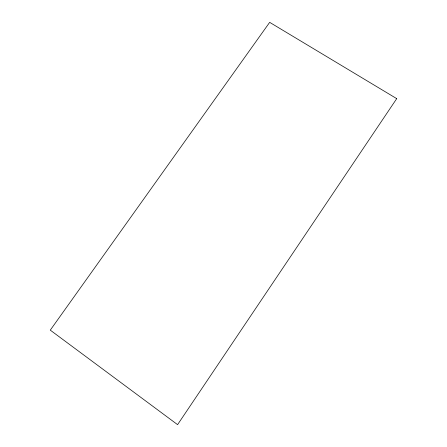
<?xml version="1.0" encoding="UTF-8"?>
<svg xmlns="http://www.w3.org/2000/svg" width="447" height="447" viewBox="0 0 447 447"><rect width="100%" height="100%" fill="white"/><g stroke="black" fill="none" stroke-linecap="round" stroke-linejoin="round"><path stroke-width="0.67" d="M396.718 98.642L177.588 424.65L50.282 330.149L269.675 22.35L396.718 98.642"/></g></svg>
